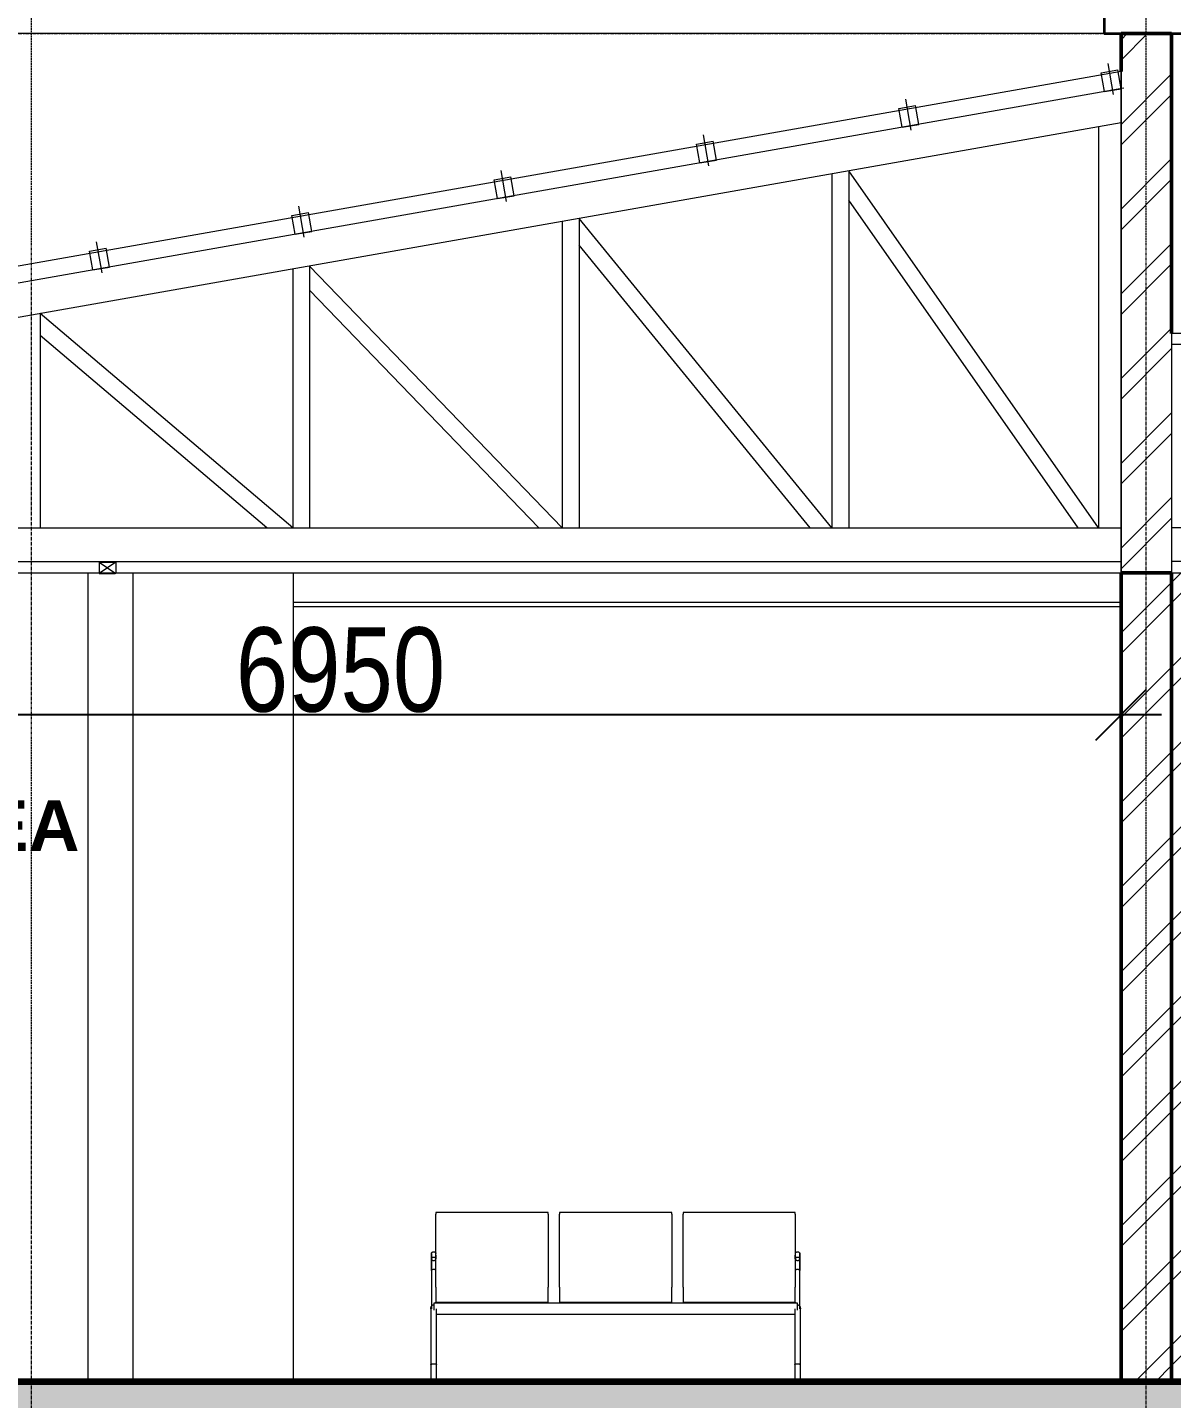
# Model space of a CAD drawing. Header units: millimetres. Extents: x -35190 to 411743, y -233114 to 23872.
# Drawn here: x 76349 to 81443, y -212861 to -206758 of the extents above; entities that cross this region are included whole.
import ezdxf

# ---------------------------------------------------------------- set-up
doc = ezdxf.new("R2010")
doc.units = ezdxf.units.MM
doc.linetypes.add('Centre', pattern=[31.75, 6.35, -4.7625, 15.875, -4.7625])
doc.linetypes.add('Grid Line', pattern=[22.225, 12.7, -3.175, 3.175, -3.175])
for name, color, linetype, lineweight in [('A-ANNO-DIMS', 211, 'Continuous', 9), ('A-AREA-IDEN', 2, 'Continuous', 9), ('A-DETL-GENF', 92, 'Continuous', 18), ('A-DETL-THIN', 151, 'Continuous', 18), ('A-FLOR-LEVL', 51, 'Continuous', 18), ('A-WALL', 113, 'Continuous', 18), ('A-WALL-PATT', 111, 'Continuous', 18), ('I-FURN', 30, 'Continuous', 18), ('Q-CASE', 31, 'Continuous', 18), ('S-GRID', 1, 'Continuous', 9)]:
    doc.layers.add(name, color=color, linetype=linetype, lineweight=lineweight)
doc.styles.add('Arial_3', font='arial.ttf', dxfattribs={"width": 0.8, "height": 375})
doc.styles.add('Arial_B', font='arialbd.ttf', dxfattribs={"height": 225})
doc.dimstyles.new('main_4_5mm', dxfattribs={"dimscale": 304.8, "dimtxt": 382.597275, "dimasz": 0.738189, "dimexe": 0.590551, "dimexo": 0.0625, "dimgap": 0.024606, "dimtad": 1, "dimdec": 0, "dimzin": 0, "dimdsep": 46, "dimtxsty": 'Arial_3', "dimblk1": 'OBLIQUE', "dimblk2": 'OBLIQUE', "dimsah": 1, "dimcen": 0.09, "dimdle": 0.590551, "dimazin": 0, "dimtfac": 1, "dimtdec": 4, "dimtix": 1, "dimtmove": 0, "dimatfit": 3, "dimfxl": 0.590551, "dimfxlon": 1, "dimtvp": 1, "dimtolj": 1, "dimtzin": 0, "dimarcsym": 2})
pattern_1 = [(45, (95014.18, -213760.84), (-188.5854, 188.5854), []), (45, (95014.18, -213475.09), (-188.5854, 188.5854), [])]

# ---------------------------------------------------------------- blocks, each defined once
blk = doc.blocks.new('Waitiing_Room_Seat_-_3St_3749 - Three Seater-V87-Section 3')
at = {"layer": 'I-FURN'}
for p, q in [((-3351.1, 8703.1), (-3851.1, 8703.1)), ((-3851.1, 8703.1), (-3851.1, 8696.3)), ((-3851.1, 8371), (-3851.1, 8696.3)), ((-3351.1, 8696.3), (-3351.1, 8703.1)), ((-3351.1, 8696.3), (-3351.1, 8371)), ((-2801.1, 8703.1), (-3301.1, 8703.1)), ((-3301.1, 8703.1), (-3301.1, 8696.3)), ((-3301.1, 8371), (-3301.1, 8696.3)), ((-2801.1, 8696.3), (-2801.1, 8703.1)), ((-2801.1, 8696.3), (-2801.1, 8371)), ((-2251.1, 8703.1), (-2751.1, 8703.1)), ((-2751.1, 8703.1), (-2751.1, 8696.3)), ((-2751.1, 8371), (-2751.1, 8696.3)), ((-2251.1, 8696.3), (-2251.1, 8703.1)), ((-2251.1, 8696.3), (-2251.1, 8371)), ((-3851.1, 8512.9), (-3851.1, 8496.5)), ((-3851.1, 8496.5), (-3851.1, 8512.9)), ((-2251.1, 8512.9), (-2251.1, 8496.5)), ((-2251.1, 8496.5), (-2251.1, 8512.9)), ((-3871.1, 8444.7), (-3871.1, 8275)), ((-2231.1, 8275), (-2231.1, 8444.7)), ((-3851.1, 8371), (-3851.1, 8303.8)), ((-3351.1, 8303.8), (-3351.1, 8371)), ((-3301.1, 8371), (-3301.1, 8303.8)), ((-2801.1, 8303.8), (-2801.1, 8371)), ((-2751.1, 8371), (-2751.1, 8303.8)), ((-2251.1, 8303.8), (-2251.1, 8371)), ((-2241.1, 8300), (-3861.1, 8300)), ((-3861.1, 8300), (-3861.1, 8275)), ((-3851.1, 8300), (-3851.1, 8304.2)), ((-3851.1, 8303.8), (-3351.1, 8303.8)), ((-3301.1, 8303.8), (-2801.1, 8303.8)), ((-2751.1, 8303.8), (-2251.1, 8303.8)), ((-2251.1, 8304.2), (-2251.1, 8300)), ((-2241.1, 8275), (-2241.1, 8300)), ((-3873.6, 8275), (-3873.6, 8262.4)), ((-3873.6, 8275), (-3873.6, 8025)), ((-3861.1, 8275), (-3861.1, 8268.5)), ((-3849.2, 8250), (-2253, 8250)), ((-3848.6, 8025), (-3848.6, 8275)), ((-2253.6, 8275), (-2253.6, 8025)), ((-2241.1, 8268.5), (-2241.1, 8275)), ((-2228.6, 8262.4), (-2228.6, 8275)), ((-2228.6, 8025), (-2228.6, 8275)), ((-3873.6, 8025), (-3873.6, 7950)), ((-3848.6, 7950), (-3848.6, 8025)), ((-2253.6, 8025), (-2253.6, 7950)), ((-2228.6, 7950), (-2228.6, 8025))]:
    blk.add_line(p, q, dxfattribs=at)
at = {"layer": 'I-FURN', "flags": 128}
for points in [[(-3871.1, 8520.7), (-3870.9, 8522.2), (-3870.3, 8523.6), (-3869.3, 8524.9), (-3868, 8526.1), (-3866.3, 8527.1), (-3864.3, 8527.8), (-3862.1, 8528.1), (-3859.8, 8528.1), (-3857.5, 8527.7), (-3855.5, 8526.9), (-3853.7, 8525.7), (-3852.6, 8524.6), (-3851.9, 8523.6), (-3851.3, 8522.1), (-3851.1, 8520.7)], [(-3871.1, 8496.5), (-3871.1, 8514.6), (-3871.1, 8520.7)], [(-3871.1, 8496.5), (-3871.1, 8514.6), (-3871.1, 8520.7), (-3871.1, 8514.6), (-3871.1, 8496.5)], [(-3871.1, 8496.5), (-3871.1, 8484.7), (-3871.1, 8465.2), (-3871.1, 8444.7)], [(-3871.1, 8444.7), (-3871.1, 8465.2), (-3871.1, 8484.7), (-3871.1, 8496.5)], [(-2251.1, 8520.7), (-2250.9, 8522.2), (-2250.3, 8523.6), (-2249.3, 8524.9), (-2248, 8526.1), (-2246.3, 8527.1), (-2244.3, 8527.8), (-2242.1, 8528.1), (-2239.8, 8528.1), (-2237.5, 8527.7), (-2235.5, 8526.9), (-2233.7, 8525.7), (-2232.6, 8524.6), (-2231.9, 8523.6), (-2231.3, 8522.1), (-2231.1, 8520.7)], [(-2231.1, 8496.5), (-2231.1, 8514.6), (-2231.1, 8520.7), (-2231.1, 8514.6), (-2231.1, 8496.5)], [(-2231.1, 8514.6), (-2231.1, 8520.7), (-2231.1, 8514.6), (-2231.1, 8496.5)], [(-2231.1, 8496.5), (-2231.1, 8484.7), (-2231.1, 8465.2), (-2231.1, 8444.7)], [(-2231.1, 8444.7), (-2231.1, 8465.2), (-2231.1, 8484.7), (-2231.1, 8496.5)]]:
    blk.add_lwpolyline(points, dxfattribs=at)
at = {"layer": 'I-FURN'}
for points in [[(-3851.1, 8496.5), (-3851.1, 8497), (-3851.2, 8498), (-3851.9, 8499.4), (-3852.9, 8500.7), (-3854.4, 8501.8), (-3856.1, 8502.7), (-3858, 8503.3), (-3860, 8503.6), (-3862.1, 8503.6), (-3864.2, 8503.3), (-3866.1, 8502.7), (-3867.8, 8501.8), (-3869.2, 8500.7), (-3870.3, 8499.4), (-3870.9, 8498), (-3871.1, 8497), (-3871.1, 8496.5)], [(-3871.1, 8496.5), (-3871.1, 8496), (-3870.9, 8495), (-3870.3, 8493.5), (-3869.2, 8492.2), (-3867.8, 8491.1), (-3866.1, 8490.2), (-3864.2, 8489.6), (-3862.1, 8489.3), (-3860, 8489.3), (-3858, 8489.6), (-3856.1, 8490.2), (-3854.4, 8491.1), (-3852.9, 8492.2), (-3851.9, 8493.5), (-3851.2, 8495), (-3851.1, 8496), (-3851.1, 8496.5)], [(-2231.1, 8496.5), (-2231.1, 8497), (-2231.2, 8498), (-2231.9, 8499.4), (-2232.9, 8500.7), (-2234.4, 8501.8), (-2236.1, 8502.7), (-2238, 8503.3), (-2240, 8503.6), (-2242.1, 8503.6), (-2244.2, 8503.3), (-2246.1, 8502.7), (-2247.8, 8501.8), (-2249.2, 8500.7), (-2250.3, 8499.4), (-2250.9, 8498), (-2251.1, 8497), (-2251.1, 8496.5)], [(-2251.1, 8496.5), (-2251.1, 8496), (-2250.9, 8495), (-2250.3, 8493.5), (-2249.2, 8492.2), (-2247.8, 8491.1), (-2246.1, 8490.2), (-2244.2, 8489.6), (-2242.1, 8489.3), (-2240, 8489.3), (-2238, 8489.6), (-2236.1, 8490.2), (-2234.4, 8491.1), (-2232.9, 8492.2), (-2231.9, 8493.5), (-2231.2, 8495), (-2231.1, 8496), (-2231.1, 8496.5)], [(-2250.4, 8446.4), (-2250.8, 8445.9), (-2251.1, 8445.3), (-2251.1, 8444.7)]]:
    blk.add_open_spline(points, degree=3, dxfattribs=at)
for points, knots in [([(-3851.1, 8444.7), (-3851.1, 8445.2), (-3851.3, 8445.9), (-3852, 8446.7), (-3852.7, 8447.2), (-3853.6, 8447.7), (-3854.8, 8448.3), (-3856.8, 8448.9), (-3859.5, 8449.3), (-3863.7, 8449.3), (-3867.2, 8448.5), (-3869.5, 8447.3), (-3870.7, 8446.2), (-3871.1, 8445.3), (-3871.1, 8444.7)], [-1, -1, -1, -1, -0.916667, -0.875, -0.833333, -0.791667, -0.75, -0.666667, -0.555556, -0.444444, -0.222222, -0.166667, -0.111111, 0, 0, 0, 0]), ([(-2231.1, 8444.7), (-2231.1, 8445.2), (-2231.3, 8445.9), (-2232.1, 8446.7), (-2232.7, 8447.2), (-2233.6, 8447.7), (-2234.8, 8448.3), (-2236.8, 8448.9), (-2239.5, 8449.3), (-2243.7, 8449.3), (-2247.2, 8448.5), (-2249.5, 8447.3), (-2250.1, 8446.8), (-2250.3, 8446.5)], [-1, -1, -1, -1, -0.9166667, -0.875, -0.8333333, -0.7916667, -0.75, -0.6666667, -0.5555556, -0.4444444, -0.2222222, -0.1666667, -0.1111111, -0.1111111, -0.1111111, -0.1111111]), ([(-3873.6, 8275), (-3873.6, 8276.6), (-3873.4, 8278.9), (-3872.7, 8281.8), (-3872.1, 8283.5), (-3871.5, 8284.8), (-3870.9, 8286.1), (-3870.1, 8287.2), (-3869.3, 8288.3), (-3868.5, 8289.3), (-3867.4, 8290.4), (-3865.9, 8291.4), (-3863.8, 8292.4), (-3862.2, 8292.7), (-3861.1, 8292.7)], [0, 0, 0, 0, 0.0833333, 0.125, 0.1666667, 0.1875, 0.2083333, 0.25, 0.2708333, 0.2916667, 0.3333333, 0.375, 0.4166667, 0.5, 0.5, 0.5, 0.5]), ([(-2241.1, 8292.7), (-2240, 8292.7), (-2238.4, 8292.4), (-2236.3, 8291.4), (-2234.8, 8290.4), (-2233.7, 8289.3), (-2232.8, 8288.3), (-2232.1, 8287.2), (-2231.1, 8285.8), (-2230.4, 8284.2), (-2229.9, 8282.8), (-2229.4, 8281.4), (-2228.8, 8278.9), (-2228.6, 8276.6), (-2228.6, 8275)], [0.5, 0.5, 0.5, 0.5, 0.5833333, 0.625, 0.6666667, 0.7083333, 0.7291667, 0.75, 0.7916667, 0.8333333, 0.8541667, 0.875, 0.9166667, 1, 1, 1, 1]), ([(-3873.6, 8025), (-3873.6, 8025.4), (-3873.3, 8026.4), (-3872.3, 8027.4), (-3871, 8028.2), (-3869.6, 8028.8), (-3867.4, 8029.5), (-3864.4, 8030.1), (-3861.1, 8030.2), (-3857.8, 8030.1), (-3854.8, 8029.5), (-3852.6, 8028.8), (-3851.1, 8028.2), (-3849.9, 8027.4), (-3848.9, 8026.4), (-3848.6, 8025.4), (-3848.6, 8025)], [0, 0, 0, 0, 0.083333, 0.166667, 0.208333, 0.25, 0.333333, 0.416667, 0.5, 0.583333, 0.666667, 0.75, 0.791667, 0.833333, 0.916667, 1, 1, 1, 1]), ([(-2253.6, 8025), (-2253.6, 8025.4), (-2253.3, 8026.4), (-2252.3, 8027.4), (-2251, 8028.2), (-2249.6, 8028.8), (-2247.4, 8029.5), (-2244.4, 8030.1), (-2241.1, 8030.2), (-2237.8, 8030.1), (-2234.8, 8029.5), (-2232.6, 8028.8), (-2231.1, 8028.2), (-2229.9, 8027.4), (-2228.9, 8026.4), (-2228.6, 8025.4), (-2228.6, 8025)], [0, 0, 0, 0, 0.083333, 0.166667, 0.208333, 0.25, 0.333333, 0.416667, 0.5, 0.583333, 0.666667, 0.75, 0.791667, 0.833333, 0.916667, 1, 1, 1, 1])]:
    blk.add_open_spline(points, degree=3, knots=knots, dxfattribs=at)
blk = doc.blocks.new('Casework 2 - Casework 2-644764-Section 3')
at = {"layer": 'Q-CASE', "lineweight": 35}
for p, q in [((-876.1, 14050), (-876.1, 13950)), ((-876.1, 13950), (-501.1, 13950))]:
    blk.add_line(p, q, dxfattribs=at)
at = {"layer": 'Q-CASE'}
blk.add_line((-876.1, 13950), (-11882.3, 13950), dxfattribs=at)
blk = doc.blocks.new('_Oblique')
at = {"color": 0, "linetype": 'ByBlock', "lineweight": -2}
blk.add_line((-0.5, -0.5), (0.5, 0.5), dxfattribs=at)
blk = doc.blocks.new('*D1459')
at = {"layer": 'A-ANNO-DIMS', "color": 0, "lineweight": -2, "transparency": 16777216}
for p, q in [((74267.7, -209978.5), (74267.7, -209637.6)), ((81217.7, -209978.5), (81217.7, -209637.6)), ((81397.7, -209817.6), (74087.7, -209817.6))]:
    blk.add_line(p, q, dxfattribs=at)
at = {"layer": 'Defpoints', "color": 0, "transparency": 16777216}
for p in [(74267.7, -209817.6), (74267.7, -209997.6), (81217.7, -209997.6)]:
    blk.add_point(p, dxfattribs=at)
at = {"layer": 'A-ANNO-DIMS', "color": 0, "lineweight": -2, "transparency": 16777216, "xscale": 224.9999999999999, "yscale": 224.9999999999999, "zscale": 224.9999999999999, "rotation": 180}
blk.add_blockref('_Oblique', (74267.7, -209817.6), dxfattribs=at)
at = {"layer": 'A-ANNO-DIMS', "color": 0, "lineweight": -2, "transparency": 16777216, "xscale": 224.9999999999999, "yscale": 224.9999999999999, "zscale": 224.9999999999999}
blk.add_blockref('_Oblique', (81217.7, -209817.6), dxfattribs=at)
at = {"layer": 'A-ANNO-DIMS', "color": 0, "transparency": 16777216, "insert": (77742.7, -209618.6), "char_height": 375, "width": 991.692, "attachment_point": 5, "style": 'Arial_3'}
blk.add_mtext('\\A1;6950', dxfattribs=at)

msp = doc.modelspace()

# ---------------------------------------------------------------- hatches: boundary and pattern name
at = {"layer": 'A-DETL-GENF'}
h = msp.add_hatch(dxfattribs=at)
h.set_pattern_fill('FP_3', style=0, pattern_type=2)
h.set_pattern_definition([(50, (95014.18, -213760.84), (191.2931, -16.7364), [20.003, -220.028]), (355, (95014.18, -213760.84), (-37.0045, 200.6095), [16.002, -176.022]), (100.451, (95030.13, -213762.23), (154.2901, 183.8728), [17, -186.995]), (46.184, (95014.18, -213707.5), (284.633, -44.1445), [30.004, -330.041]), (96.636, (95037.9, -213711.18), (249.2724, 259.7988), [25.499, -280.492]), (351.184, (95014.18, -213707.5), (249.275, 259.797), [24.003, -264.033]), (21, (95040.85, -213720.83), (159.19475, -107.37875), [20.002, -220.027]), (326, (95040.85, -213720.83), (64.8925, 193.3972), [16.002, -176.022]), (71.451, (95054.12, -213729.78), (224.0884, 86.0174), [17, -186.995]), (37.5, (95014.184, -213760.837), (3.24264, 88.78263), [8.801, -165.087, 8.801, -169.888, -176.689]), (37.5, (95014.184, -213760.837), (3.24264, 88.78263), [-352.577, 8.801, -167.888]), (7.5, (95014.18, -213760.84), (70.16022, 105.18966), [8.801, -93.078, 8.801, -161.087, -67.342]), (7.5, (95014.18, -213760.84), (70.16022, 105.18966), [-271.767, 8.801, -58.541]), (327.5, (94954.71, -213760.84), (142.37024, -6.01556), [8.801, -57.874, 8.801, -199.225, -276.034]), (327.5, (94954.71, -213760.84), (142.37024, -6.01556), [-274.701, 8.801, -267.233]), (317.5, (94928.04, -213760.84), (155.5355, 26.69786), [8.801, -77.876, 8.801, -129.349, -196.024]), (317.5, (94928.04, -213760.84), (155.5355, 26.69786), [-224.828, 8.801, -187.223])])
h.paths.add_polyline_path([(98217.7, -220440.5), (98217.7, -220290.5), (95967.7, -220290.5), (95967.7, -220435.8), (97992.7, -220435.8), (97992.7, -220440.5), (98072.2, -220440.5)])
h.paths.add_polyline_path([(116538.5, -220435.8), (123467.7, -220435.8), (123467.7, -220285.8), (104067.7, -220285.8), (104067.7, -220435.8), (116018.3, -220435.8)])
h.paths.add_polyline_path([(90117.7, -220435.8), (90117.7, -220285.8), (71192.7, -220285.8), (71192.7, -220435.8), (90009.5, -220435.8)])
h.paths.add_polyline_path([(123300.8, -219735.8), (123467.7, -219735.8), (123467.7, -219435.8), (123917.7, -219435.8), (123917.7, -219285.8), (123242.7, -219285.8), (123242.7, -219735.8)])
h.paths.add_polyline_path([(71283.1, -219735.8), (71417.7, -219735.8), (71417.7, -219285.8), (70742.7, -219285.8), (70742.7, -219435.8), (71192.7, -219435.8), (71192.7, -219735.8)])
h.paths.add_polyline_path([(87408.6, -217585.8), (87467.7, -217585.8), (87467.7, -217360.8), (87242.7, -217360.8), (87242.7, -217585.8)])
h.paths.add_polyline_path([(90009.5, -217585.8), (90117.7, -217585.8), (90117.7, -217360.8), (89892.7, -217360.8), (89892.7, -217585.8)])
h.paths.add_polyline_path([(98072.2, -217585.8), (98217.7, -217585.8), (98217.7, -217360.8), (97992.7, -217360.8), (97992.7, -217585.8)])
h.paths.add_polyline_path([(95991.5, -217585.8), (96192.7, -217585.8), (96192.7, -217360.8), (95967.7, -217360.8), (95967.7, -217585.8)])
h.paths.add_polyline_path([(71177.7, -217565.8), (71417.7, -217565.8), (71417.7, -217340.8), (71177.7, -217340.8), (71177.7, -217437)])
h.paths.add_polyline_path([(123300.8, -217545.8), (123467.7, -217545.8), (123467.7, -217320.8), (123242.7, -217320.8), (123242.7, -217545.8)])
h.paths.add_polyline_path([(76567.7, -216985.8), (76567.7, -216685.8), (81217.7, -216685.8), (81217.7, -216985.8), (81442.7, -216985.8), (81442.7, -216685.8), (81462.7, -216685.8), (81462.7, -216985.8), (81667.7, -216985.8), (81667.7, -216685.8), (87242.7, -216685.8), (87242.7, -216985.8), (87467.7, -216985.8), (87467.7, -216685.8), (89892.7, -216685.8), (89892.7, -216985.8), (90117.7, -216985.8), (90117.7, -216535.8), (70742.7, -216535.8), (70742.7, -216685.8), (71192.7, -216685.8), (71192.7, -216985.8), (71417.7, -216985.8), (71417.7, -216685.8), (76067.7, -216685.8), (76067.7, -216985.8)])
h.paths.add_polyline_path([(98072.2, -216985.8), (98217.7, -216985.8), (98217.7, -216535.8), (95967.7, -216535.8), (95967.7, -216985.8), (96192.7, -216985.8), (96192.7, -216685.8), (97992.7, -216685.8), (97992.7, -216985.8)])
h.paths.add_polyline_path([(104292.7, -216985.8), (104292.7, -216685.8), (110092.7, -216685.8), (110092.7, -216985.8), (110317.7, -216985.8), (110317.7, -216685.8), (112992.7, -216685.8), (112992.7, -216985.8), (113217.7, -216985.8), (113217.7, -216685.8), (113237.7, -216685.8), (113237.7, -216985.8), (113442.7, -216985.8), (113442.7, -216685.8), (123242.7, -216685.8), (123242.7, -216985.8), (123467.7, -216985.8), (123467.7, -216685.8), (123917.7, -216685.8), (123917.7, -216535.8), (104067.7, -216535.8), (104067.7, -216985.8)])
h.paths.add_polyline_path([(98217.7, -213835.8), (98217.7, -213610.8), (97992.7, -213610.8), (97992.7, -213835.8), (98072.2, -213835.8)])
h.paths.add_polyline_path([(96192.7, -213835.8), (96192.7, -213610.8), (95967.7, -213610.8), (95967.7, -213835.8), (95991.5, -213835.8)])
h.paths.add_polyline_path([(123467.7, -213795.8), (123467.7, -213570.8), (123242.7, -213570.8), (123242.7, -213795.8), (123300.8, -213795.8)])
h.paths.add_polyline_path([(71192.7, -213795.8), (71417.7, -213795.8), (71417.7, -213570.8), (71192.7, -213570.8)])
h.paths.add_polyline_path([(90117.7, -213795.8), (90117.7, -213570.8), (89892.7, -213570.8), (89892.7, -213795.8), (90009.5, -213795.8)])
h.paths.add_polyline_path([(117542.7, -213235.8), (117542.7, -212935.8), (123242.7, -212935.8), (123242.7, -213235.8), (123467.7, -213235.8), (123467.7, -212785.8), (104067.7, -212785.8), (104067.7, -213235.8), (104292.7, -213235.8), (104292.7, -212935.8), (109955.2, -212935.8), (109955.2, -213235.8), (110455.2, -213235.8), (110455.2, -212935.8), (112992.7, -212935.8), (112992.7, -213235.8), (113217.7, -213235.8), (113217.7, -212935.8), (113237.7, -212935.8), (113237.7, -213235.8), (113442.7, -213235.8), (113442.7, -212935.8), (117317.7, -212935.8), (117317.7, -213235.8)])
h.paths.add_polyline_path([(76067.7, -213235.8), (76567.7, -213235.8), (76567.7, -212935.8), (81217.7, -212935.8), (81217.7, -213235.8), (81442.7, -213235.8), (81442.7, -212935.8), (81462.7, -212935.8), (81462.7, -213235.8), (81667.7, -213235.8), (81667.7, -212935.8), (89892.7, -212935.8), (89892.7, -213235.8), (90117.7, -213235.8), (90117.7, -212785.8), (71192.7, -212785.8), (71192.7, -213235.8), (71417.7, -213235.8), (71417.7, -212935.8), (76067.7, -212935.8)])
h.paths.add_polyline_path([(98072.2, -213235.8), (98217.7, -213235.8), (98217.7, -212785.8), (95967.7, -212785.8), (95967.7, -213235.8), (96192.7, -213235.8), (96192.7, -212935.8), (97992.7, -212935.8), (97992.7, -213235.8)])
h.paths.add_polyline_path([(120317.7, -210685.8), (120317.7, -210460.8), (120092.7, -210460.8), (120092.7, -210685.8)])
h.paths.add_polyline_path([(98217.7, -210085.8), (98217.7, -209860.8), (97992.7, -209860.8), (97992.7, -210085.8)])
h.paths.add_polyline_path([(96192.7, -210085.8), (96192.7, -209860.8), (95967.7, -209860.8), (95967.7, -210085.8)])
h.paths.add_polyline_path([(89892.7, -210085.8), (90117.7, -210085.8), (90117.7, -209860.8), (89892.7, -209860.8)])
h.paths.add_polyline_path([(123821, -210045.8), (123917.7, -210045.8), (123917.7, -209895.8), (123467.7, -209895.8), (123467.7, -209820.8), (123242.7, -209820.8), (123242.7, -210045.8), (123300.8, -210045.8)])
h.paths.add_polyline_path([(70742.7, -210045.8), (71417.7, -210045.8), (71417.7, -209820.8), (71192.7, -209820.8), (71192.7, -209895.8), (70742.7, -209895.8)])
h.paths.add_polyline_path([(123467.7, -209515.8), (123467.7, -209185.8), (123242.7, -209185.8), (123242.7, -209515.8)])
h.paths.add_polyline_path([(71417.7, -209515.8), (71417.7, -209185.8), (71192.7, -209185.8), (71192.7, -209515.8)])
at = {"layer": 'A-WALL-PATT'}
h = msp.add_hatch(dxfattribs=at)
h.set_pattern_fill('FP_1', style=0, pattern_type=2)
h.set_pattern_definition(pattern_1)
h.paths.add_polyline_path([(81217.7, -209185.8), (81442.7, -209185.8), (81442.7, -206785.8), (81217.7, -206785.8), (81217.7, -208868.9)])
h = msp.add_hatch(dxfattribs=at)
h.set_pattern_fill('FP_1', style=0, pattern_type=2)
h.set_pattern_definition(pattern_1)
h.paths.add_polyline_path([(81217.7, -212785.8), (81442.7, -212785.8), (81442.7, -209185.8), (81217.7, -209185.8), (81217.7, -212763.5)])
h = msp.add_hatch(dxfattribs=at)
h.set_pattern_fill('FP_1', style=0, pattern_type=2)
h.set_pattern_definition(pattern_1)
h.paths.add_polyline_path([(81462.7, -212785.8), (81667.7, -212785.8), (81667.7, -209185.8), (81442.7, -209185.8), (81442.7, -212785.8)])

# ---------------------------------------------------------------- linework, layer by layer
at = {"layer": 'A-DETL-THIN'}
for p, q in [((81217.7, -206785.8), (81217.7, -209335.8)), ((81184.3, -207057.2), (81160, -206919.3)), ((81217.7, -206954.8), (70292.7, -208881.2)), ((81217.7, -206954.8), (70292.7, -208881.2)), ((81129.1, -206960.3), (81203, -206947.3)), ((81143.9, -207044), (81129.1, -206960.3)), ((81217.7, -207031), (81203, -206947.3)), ((81217.7, -209185.8), (81217.7, -206954.8)), ((81230.8, -207028.7), (70312.4, -208953.9)), ((81143.9, -207044), (81217.7, -207031)), ((80228.5, -207119.1), (80302.4, -207106.1)), ((80283.7, -207216), (80259.3, -207078.1)), ((80317.1, -207189.8), (80302.4, -207106.1)), ((80243.3, -207202.8), (80228.5, -207119.1)), ((81217.7, -207183.3), (70312.4, -209106.2)), ((79383, -207374.8), (79358.7, -207236.9)), ((80243.3, -207202.8), (80317.1, -207189.8)), ((81117.7, -207200.9), (81117.7, -208985.8)), ((79327.9, -207277.9), (79401.7, -207264.9)), ((79342.6, -207361.6), (79327.9, -207277.9)), ((79416.5, -207348.6), (79401.7, -207264.9)), ((79342.6, -207361.6), (79416.5, -207348.6)), ((78482.4, -207533.6), (78458.1, -207395.7)), ((79930.2, -207410.3), (79930.2, -208985.8)), ((80005.2, -207397.1), (80005.2, -208985.8)), ((81117.7, -208985.8), (80005.2, -207397.1)), ((78427.2, -207436.7), (78501.1, -207423.7)), ((78442, -207520.4), (78427.2, -207436.7)), ((78515.9, -207507.4), (78501.1, -207423.7)), ((78442, -207520.4), (78515.9, -207507.4)), ((81026.2, -208985.8), (80005.2, -207527.9)), ((77526.6, -207595.5), (77600.5, -207582.5)), ((77541.4, -207679.2), (77526.6, -207595.5)), ((77581.8, -207692.4), (77557.5, -207554.5)), ((77615.2, -207666.2), (77600.5, -207582.5)), ((78730.2, -207621.9), (78730.2, -208985.8)), ((78805.2, -207608.7), (78805.2, -208985.8)), ((79930.2, -208985.8), (78805.2, -207608.7)), ((76681.1, -207851.2), (76656.8, -207713.4)), ((77541.4, -207679.2), (77615.2, -207666.2)), ((76626, -207754.3), (76699.8, -207741.3)), ((76640.7, -207838), (76626, -207754.3)), ((76714.6, -207825), (76699.8, -207741.3)), ((79833.4, -208985.8), (78805.2, -207727.2)), ((76640.7, -207838), (76714.6, -207825)), ((77530.2, -207833.5), (77530.2, -208985.8)), ((77605.2, -207820.3), (77605.2, -208985.8)), ((78730.2, -208985.8), (77605.2, -207820.3)), ((78626, -208985.8), (77605.2, -207928.3)), ((76405.2, -208031.9), (76405.2, -208985.8)), ((77530.2, -208985.8), (76405.2, -208031.9)), ((77414.3, -208985.8), (76405.2, -208130.2)), ((90424.2, -208120.2), (81442.7, -208120.2)), ((81442.7, -208120.2), (81442.7, -209185.8)), ((90371.5, -208120.2), (81442.7, -208120.2)), ((81442.7, -208120.2), (81442.7, -209185.8)), ((90371.5, -208170.2), (81442.7, -208170.2)), ((71192.7, -208985.8), (81217.7, -208985.8)), ((90371.5, -208985.8), (81442.7, -208985.8)), ((71192.7, -209135.8), (81217.7, -209135.8)), ((71417.7, -209185.8), (81217.7, -209185.8)), ((76667.7, -209138.9), (76742.7, -209138.9)), ((76667.7, -209138.9), (76667.7, -209188.9)), ((76742.7, -209138.9), (76667.7, -209188.9)), ((76667.7, -209138.9), (76742.7, -209188.9)), ((76667.7, -209188.9), (76738.2, -209188.9)), ((76742.7, -209138.9), (76742.7, -209188.9)), ((90371.5, -209135.8), (81442.7, -209135.8)), ((81442.7, -209185.8), (90424.2, -209185.8)), ((77534.3, -209315.8), (81217.7, -209315.8)), ((77534.3, -209335.8), (81217.7, -209335.8))]:
    msp.add_line(p, q, dxfattribs=at)
at = {"layer": 'A-DETL-THIN', "lineweight": 100}
msp.add_line((90117.7, -212785.8), (71192.7, -212785.8), dxfattribs=at)
at = {"layer": 'A-FLOR-LEVL', "linetype": 'Centre', "lineweight": 9}
for p, q in [((66423.6, -206785.8), (130357.1, -206785.8)), ((66423.6, -209185.8), (130357.1, -209185.8)), ((66423.6, -212785.8), (130357.1, -212785.8))]:
    msp.add_line(p, q, dxfattribs=at)
at = {"layer": 'A-WALL', "lineweight": 50}
for p, q in [((81442.7, -206785.8), (81217.7, -206785.8)), ((81217.7, -206785.8), (81217.7, -206954.8)), ((81442.7, -208120.2), (81442.7, -206785.8)), ((81442.7, -209185.8), (81217.7, -209185.8)), ((81217.7, -209185.8), (81217.7, -212785.8)), ((81442.7, -212785.8), (81442.7, -209185.8))]:
    msp.add_line(p, q, dxfattribs=at)
at = {"layer": 'A-WALL'}
for p, q in [((76617.7, -209185.8), (76617.7, -212785.8)), ((76817.7, -209185.8), (76817.7, -212785.8)), ((77534.3, -212785.8), (77534.3, -209185.8))]:
    msp.add_line(p, q, dxfattribs=at)
at = {"layer": 'S-GRID', "linetype": 'Grid Line'}
for p, q in [((76367.7, -221040.6), (76367.7, -202607.3)), ((81330.2, -221040.6), (81330.2, -202607.3))]:
    msp.add_line(p, q, dxfattribs=at)

# ---------------------------------------------------------------- block references
at = {"layer": 'I-FURN'}
msp.add_blockref('Waitiing_Room_Seat_-_3St_3749 - Three Seater-V87-Section 3', (82018.8, -220735.8), dxfattribs=at)
at = {"layer": 'Q-CASE'}
msp.add_blockref('Casework 2 - Casework 2-644764-Section 3', (82018.8, -220735.8), dxfattribs=at)

# ---------------------------------------------------------------- texts
at = {"layer": 'A-AREA-IDEN', "insert": (74241.5, -210198.8), "char_height": 225, "width": 2856.012, "attachment_point": 1, "style": 'Arial_B'}
msp.add_mtext('WAITING AREA', dxfattribs=at)

# ---------------------------------------------------------------- dimensions: what is measured, and where the dimension line sits
at = {"layer": 'A-ANNO-DIMS'}
dim = msp.add_linear_dim(base=(74267.7, -209817.6), p1=(81217.7, -209997.6), p2=(74267.7, -209997.6), dimstyle='main_4_5mm', override={"dimpost": '<>', "dimfxl": 6950}, dxfattribs=at)
dim.commit()
dim.dimension.update_dxf_attribs({"geometry": '*D1459', "text_midpoint": (77742.7, -209618.6)})

doc.saveas('drawing.dxf')
